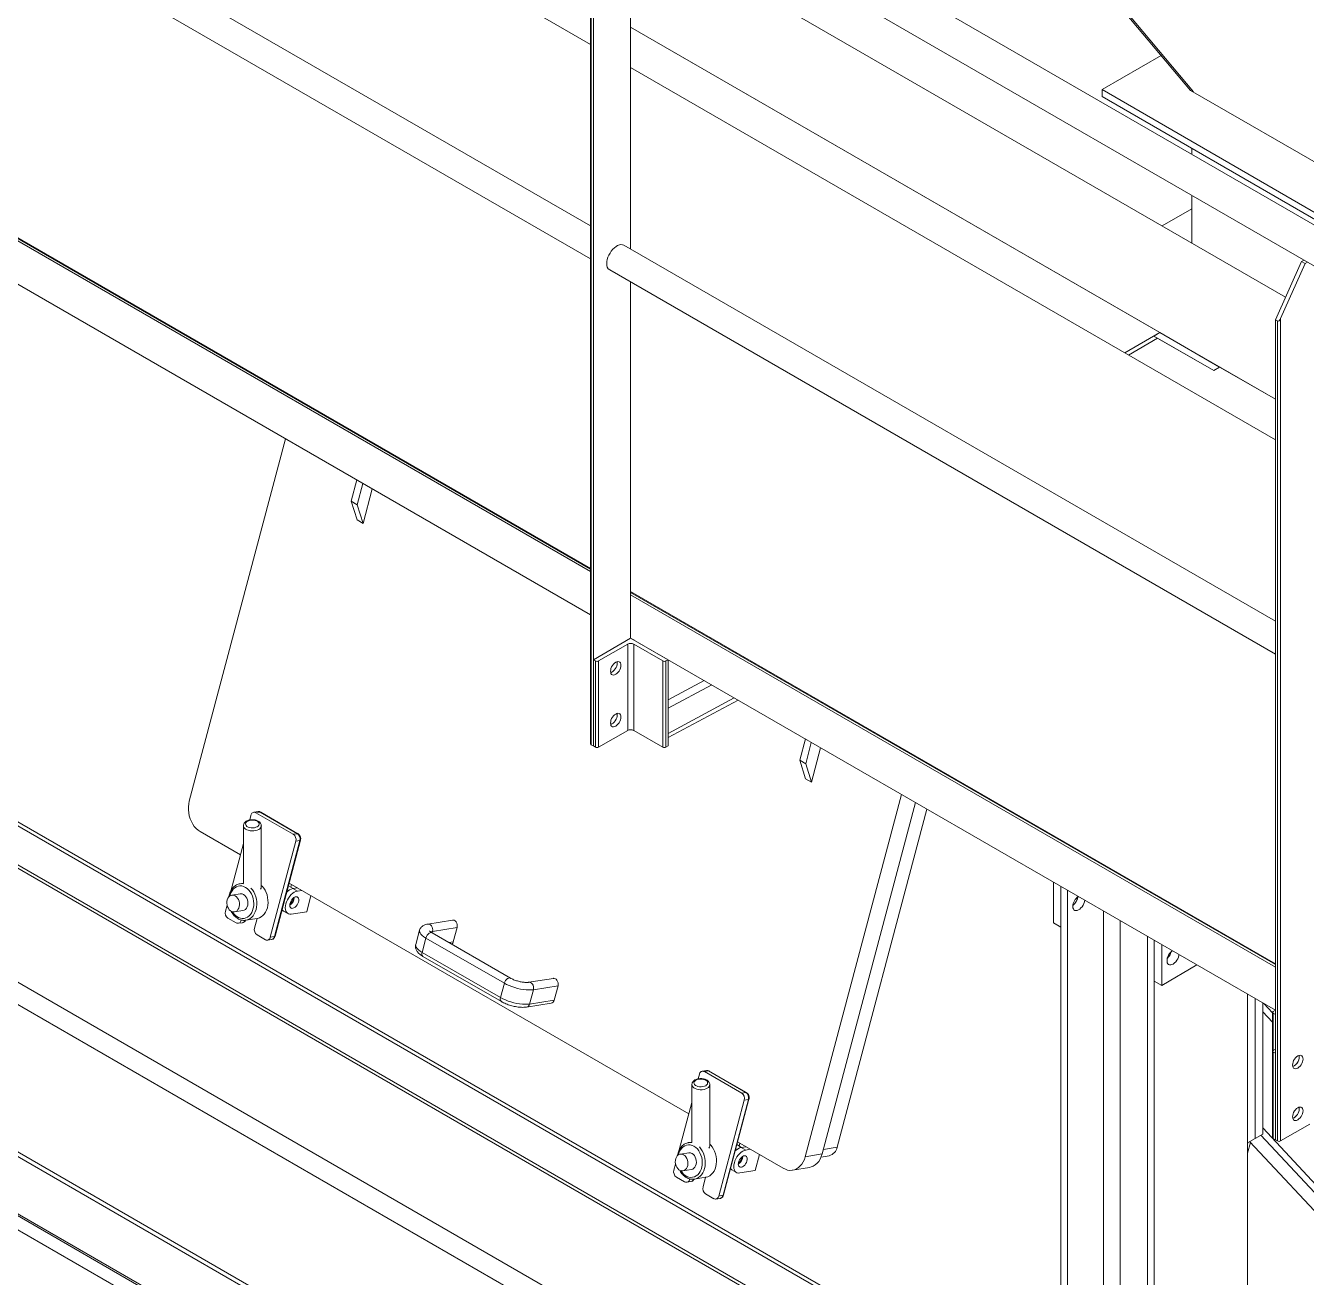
# Model space of a CAD drawing. Header units: millimetres. Extents: x 26816 to 90584, y 11074 to 56542.
# Drawn here: x 46923 to 48135, y 37933 to 39117 of the extents above; entities that cross this region are included whole.
import ezdxf

# ---------------------------------------------------------------- set-up
doc = ezdxf.new("R2010")
doc.units = ezdxf.units.MM
for name, color, linetype in [('MAU_CAM', 30, 'Continuous'), ('MAU_DO', 1, 'Continuous'), ('MAU_XANH', 5, 'Continuous'), ('MAU_XANH_LUC', 102, 'Continuous')]:
    doc.layers.add(name, color=color, linetype=linetype)

msp = doc.modelspace()

# ---------------------------------------------------------------- linework, layer by layer
at = {"layer": 'MAU_CAM', "linetype": 'Continuous', "lineweight": 0}
for p, q in [((47168.8, 38726.2), (47077.8, 38383.4)), ((47230.9, 38667), (47236.3, 38687.2)), ((47236.6, 38663.8), (47241.9, 38683.9)), ((47250.8, 38678.8), (47242.1, 38646.1)), ((47230.9, 38667), (47236.6, 38663.8)), ((47236.5, 38649.4), (47230.9, 38667)), ((47242.1, 38646.1), (47236.6, 38663.8)), ((47236.5, 38649.4), (47242.1, 38646.1)), ((46751.4, 38458.6), (47902.3, 37794.2)), ((46749.4, 38455.8), (47902.3, 37790.3)), ((46723.9, 38433.8), (47902.3, 37753.5)), ((47655.2, 38422.1), (47660.6, 38442.3)), ((47660.9, 38418.8), (47666.2, 38439)), ((47675, 38433.9), (47666.4, 38401.2)), ((46723.9, 38430.5), (47902.3, 37750.2)), ((47660.9, 38418.8), (47655.2, 38422.1)), ((47660.7, 38404.5), (47655.2, 38422.1)), ((47666.4, 38401.2), (47660.9, 38418.8)), ((47666.4, 38401.2), (47660.7, 38404.5)), ((47660.5, 38047), (47751.4, 38389.8)), ((47142.8, 38373.5), (47138.8, 38372.8)), ((47144.8, 38373.1), (47140.8, 38372.4)), ((47176.1, 38352), (47140.8, 38372.4)), ((47180.1, 38352.6), (47144.8, 38373.1)), ((47180.6, 38352.6), (47145.3, 38373)), ((47676.4, 38049.6), (47764.7, 38382.2)), ((47690.7, 38056), (47775.6, 38375.9)), ((46641.8, 38370.1), (47849.6, 37672.9)), ((47129, 38360.1), (47129, 38305.4)), ((47136, 38369.9), (47134.9, 38365.6)), ((47145.9, 38302.1), (47145.9, 38360.1)), ((46632.7, 38354.2), (47840.4, 37657)), ((47088.1, 38354.5), (47126.1, 38332.5)), ((47176.1, 38352), (47180.1, 38352.6)), ((47129, 38343.3), (47117, 38298.3)), ((47154.4, 38254.8), (47178.5, 38345.4)), ((47158.4, 38255.4), (47182.4, 38346.1)), ((47158.9, 38255.7), (47183, 38346.4)), ((47182.4, 38346.1), (47178.5, 38345.4)), ((47125.5, 38305.2), (47125.8, 38305.3)), ((47129, 38305.8), (47125.8, 38305.3)), ((47176, 38300.8), (47171.5, 38303.3)), ((47172.2, 38305.9), (47550.4, 38087.6)), ((47174.5, 38304.6), (47173.8, 38302)), ((47175.8, 38300.7), (47180, 38301.4)), ((47180, 38298.3), (47175.8, 38300.7)), ((47126, 38295.7), (47118, 38294.4)), ((47180, 38298.3), (47184.3, 38298.9)), ((47192.9, 38294), (47188.9, 38278.8)), ((47113.5, 38285), (47112, 38279.3)), ((47120.5, 38278.6), (47128.5, 38279.9)), ((47166.9, 38279.4), (47171.1, 38277)), ((47188.9, 38278.8), (47174.2, 38276.5)), ((47114.3, 38272.7), (47122.1, 38268.2)), ((47124.1, 38267.8), (47128.1, 38268.4)), ((47126.8, 38270.7), (47126.9, 38271)), ((47126.8, 38270.7), (47127.6, 38270.8)), ((47131.3, 38270.7), (47142, 38272.4)), ((47131.5, 38270.7), (47131.3, 38270.7)), ((47142, 38272.4), (47139.6, 38263.3)), ((47326.8, 38270.8), (47303.5, 38267.1)), ((47307.8, 38260.1), (47331.1, 38263.8)), ((47331.1, 38263.8), (47327.5, 38250.2)), ((47141.9, 38256.8), (47149.7, 38252.3)), ((47151.7, 38251.9), (47155.6, 38252.5)), ((47154.4, 38254.8), (47158.4, 38255.4)), ((47295.6, 38261.2), (47292, 38247.6)), ((47298, 38240.3), (47301.6, 38253.9)), ((47375.8, 38211.1), (47301.6, 38253.9)), ((47381.7, 38215.9), (47307.4, 38258.8)), ((47307.8, 38260.1), (47307.5, 38258.8)), ((47372.2, 38197.5), (47298, 38240.3)), ((47323.4, 38249.6), (47327.5, 38250.2)), ((47298.8, 38236.5), (47373.1, 38193.7)), ((46632.7, 38214.7), (47840.4, 37517.5)), ((47422.2, 38215.7), (47399, 38212)), ((46635.3, 38208.8), (47840.4, 37513.1)), ((47372.2, 38197.5), (47375.8, 38211.1)), ((47399.7, 38191.4), (47403.3, 38205)), ((47426.6, 38208.7), (47403.3, 38205)), ((47422.9, 38195.1), (47426.6, 38208.7)), ((47396.9, 38188.5), (47420.2, 38192.2)), ((47422.9, 38195.1), (47399.7, 38191.4)), ((47559.1, 38120.7), (47560.3, 38125)), ((47567, 38128.5), (47563, 38127.9)), ((47565, 38127.5), (47569, 38128.1)), ((47565, 38127.5), (47600.4, 38107.1)), ((47569, 38128.1), (47604.4, 38107.7)), ((47604.9, 38107.6), (47569.5, 38128)), ((47553.2, 38115.2), (47553.2, 38060.5)), ((47570.2, 38057.2), (47570.2, 38115.2)), ((47604.4, 38107.7), (47600.4, 38107.1)), ((47541.3, 38053.4), (47553.2, 38098.4)), ((47602.7, 38100.5), (47578.7, 38009.8)), ((47606.7, 38101.1), (47582.7, 38010.5)), ((47583.2, 38010.8), (47607.2, 38101.4)), ((47602.7, 38100.5), (47606.7, 38101.1)), ((47553.2, 38060.8), (47550.1, 38060.3)), ((47600.2, 38055.8), (47595.8, 38058.4)), ((47596.5, 38061), (47639.6, 38036.1)), ((47598.7, 38059.7), (47598.1, 38057.1)), ((48081.8, 38060.4), (48079, 38050.2)), ((48079.2, 38060.2), (48079, 38059.8)), ((47550.2, 38050.7), (47542.3, 38049.5)), ((47600, 38055.8), (47604.3, 38056.5)), ((47604.3, 38053.3), (47600, 38055.8)), ((47604.3, 38053.3), (47608.5, 38054)), ((47617.1, 38049.1), (47613.1, 38033.9)), ((47676.4, 38049.6), (47660.5, 38047)), ((47675.5, 38046.7), (47683, 38047.9)), ((47677.6, 38053.9), (47690.7, 38056)), ((47536.2, 38034.3), (47537.8, 38040.1)), ((47544.8, 38033.7), (47552.8, 38034.9)), ((47591.1, 38034.5), (47595.4, 38032.1)), ((47613.1, 38033.9), (47598.5, 38031.6)), ((47648.4, 38034.3), (47664.4, 38036.8)), ((47546.3, 38023.3), (47538.6, 38027.8)), ((47548.3, 38022.9), (47552.3, 38023.5)), ((47551.2, 38026), (47551.1, 38025.8)), ((47551.8, 38025.9), (47551.1, 38025.8)), ((47555.6, 38025.8), (47566.2, 38027.5)), ((47563.8, 38018.4), (47566.2, 38027.5)), ((47573.9, 38007.3), (47566.1, 38011.8)), ((47582.7, 38010.5), (47578.7, 38009.8)), ((47575.9, 38006.9), (47579.9, 38007.6))]:
    msp.add_line(p, q, dxfattribs=at)
at = {"layer": 'MAU_CAM', "linetype": 'Continuous', "lineweight": 0, "flags": 128}
for points in [[(47077.8, 38383.4), (47077.3, 38380.7), (47077, 38377.9), (47077, 38375.1), (47077.3, 38372.2), (47077.8, 38369.4), (47078.6, 38366.7), (47079.7, 38364.1), (47081, 38361.6), (47082.5, 38359.4), (47084.2, 38357.5), (47086.1, 38355.8), (47088.1, 38354.5)], [(47143.4, 38356.7), (47142, 38356), (47140.5, 38355.6), (47138.7, 38355.3), (47137, 38355.2), (47135.2, 38355.4), (47133.6, 38355.8), (47132.1, 38356.3), (47130.8, 38357), (47129.9, 38357.9), (47129.2, 38358.8), (47129, 38359.9), (47129, 38360.1)], [(47142, 38359.1), (47143, 38359.8), (47143.6, 38360.6), (47143.9, 38361.5), (47143.8, 38362.4), (47143.3, 38363.3), (47142.5, 38364), (47141.4, 38364.7), (47140.1, 38365.1), (47138.6, 38365.4), (47137, 38365.5), (47135.5, 38365.3), (47134.1, 38364.9), (47132.9, 38364.4), (47131.9, 38363.7), (47131.3, 38362.9), (47131, 38362), (47131.1, 38361.1), (47131.5, 38360.2), (47132.3, 38359.4), (47133.4, 38358.8), (47134.8, 38358.3), (47136.3, 38358.1), (47137.8, 38358), (47139.3, 38358.2), (47140.8, 38358.6), (47142, 38359.1)], [(47182.4, 38346.1), (47182.7, 38346.1), (47182.8, 38346.2), (47182.9, 38346.3), (47183, 38346.4)], [(47131, 38301.8), (47129.2, 38302.6), (47127.5, 38303.1), (47125.7, 38303.2), (47124, 38302.9), (47122.3, 38302.3), (47120.8, 38301.3), (47119.4, 38300), (47118.2, 38298.5), (47117.2, 38296.7), (47116.4, 38294.6), (47116.2, 38293.7)], [(47118.5, 38278.8), (47119.7, 38277.1), (47121.1, 38275.5), (47122.7, 38274.2), (47124.4, 38273.3), (47126.1, 38272.6), (47127.9, 38272.4), (47129.6, 38272.5), (47131.3, 38272.9), (47132.9, 38273.7), (47134.4, 38274.8), (47135.7, 38276.2), (47136.8, 38277.9), (47137.7, 38279.9), (47138.3, 38282), (47138.7, 38284.2), (47138.8, 38286.6), (47138.6, 38288.9), (47138.2, 38291.3), (47137.5, 38293.5), (47136.6, 38295.6), (47135.4, 38297.6), (47134.1, 38299.3), (47132.6, 38300.7), (47131, 38301.8), (47131, 38301.8)], [(47125.8, 38305.3), (47127.2, 38305.4), (47129.1, 38305.2)], [(47136.1, 38301.1), (47137.5, 38299.4), (47138.8, 38297.5), (47139.8, 38295.3), (47140.7, 38293), (47141.2, 38290.5), (47141.6, 38288.1), (47141.6, 38285.6), (47141.4, 38283.2), (47140.9, 38280.8), (47140.2, 38278.6), (47139.2, 38276.7), (47138.1, 38274.9), (47136.7, 38273.4), (47135.2, 38272.2), (47133.5, 38271.3), (47131.7, 38270.8), (47131.5, 38270.7)], [(47142, 38272.4), (47142.3, 38272.5), (47144.1, 38273), (47145.8, 38273.9), (47147.3, 38275.1), (47148.7, 38276.6), (47149.9, 38278.4), (47150.8, 38280.3), (47151.6, 38282.5), (47152, 38284.9), (47152.3, 38287.3), (47152.2, 38289.8), (47151.9, 38292.2), (47151.3, 38294.7), (47150.5, 38297), (47149.4, 38299.2), (47148.2, 38301.1), (47146.7, 38302.9), (47145.9, 38303.7)], [(47121.2, 38293.7), (47119.9, 38294.3), (47118.6, 38294.4), (47117.4, 38294.2), (47116.2, 38293.7), (47115.2, 38292.8), (47114.3, 38291.6), (47113.7, 38290.1), (47113.4, 38288.5), (47113.3, 38286.8), (47113.5, 38285.1), (47114, 38283.5), (47114.7, 38282), (47115.6, 38280.7), (47116.7, 38279.6), (47118, 38278.9), (47119.2, 38278.6), (47120.5, 38278.6), (47121.7, 38279), (47122.9, 38279.7), (47123.8, 38280.8), (47124.5, 38282.1), (47125, 38283.6), (47125.2, 38285.3), (47125.2, 38287), (47124.8, 38288.7), (47124.2, 38290.3), (47123.4, 38291.7), (47122.3, 38292.9), (47121.2, 38293.7)], [(47128.5, 38279.9), (47128.5, 38279.9), (47129.7, 38280.3), (47130.8, 38281), (47131.8, 38282), (47132.5, 38283.4), (47133, 38284.9), (47133.2, 38286.6), (47133.1, 38288.3), (47132.8, 38290), (47132.2, 38291.6), (47131.4, 38293), (47130.3, 38294.1), (47129.2, 38295)], [(47174.2, 38276.5), (47172.9, 38276.5), (47171.7, 38276.7), (47170.6, 38277.3), (47169.8, 38278.2), (47169.1, 38279.4), (47168.8, 38280.8), (47168.6, 38282.5), (47168.8, 38284.2), (47169.1, 38286.1), (47169.8, 38288), (47170.6, 38289.9), (47171.6, 38291.7), (47172.9, 38293.4), (47174.2, 38294.9), (47175.6, 38296.2), (47177.1, 38297.2), (47178.6, 38297.9), (47180, 38298.3)], [(47170, 38297.7), (47171.1, 38298.5), (47172, 38299.1)], [(47172.9, 38284.9), (47173, 38286.2), (47173.4, 38287.6), (47174, 38289), (47174.8, 38290.2), (47175.8, 38291.3), (47176.8, 38292.1), (47177.9, 38292.7), (47178.9, 38292.9), (47179.8, 38292.7), (47180.5, 38292.2), (47181.1, 38291.5), (47181.3, 38290.4), (47181.3, 38289.2), (47181.1, 38287.9), (47180.5, 38286.5), (47179.8, 38285.2), (47178.9, 38284), (47177.9, 38283), (47176.8, 38282.3), (47175.8, 38282), (47174.8, 38281.9), (47174, 38282.2), (47173.4, 38282.9), (47173, 38283.8), (47172.9, 38284.9)], [(47166.9, 38279.4), (47166.4, 38279.8), (47165.5, 38280.7)], [(47303.5, 38267.1), (47303.9, 38267.1), (47305, 38266.9), (47306, 38266.4), (47306.9, 38265.4), (47307.5, 38264.3), (47307.9, 38262.9), (47308, 38261.5), (47307.8, 38260.1)], [(47326.8, 38270.8), (47327.2, 38270.9), (47328.2, 38270.7), (47329.3, 38270.1), (47330.1, 38269.2), (47330.8, 38268), (47331.2, 38266.6), (47331.3, 38265.2), (47331.1, 38263.8)], [(47158.4, 38255.4), (47158.6, 38255.5), (47158.8, 38255.5), (47158.9, 38255.7), (47158.9, 38255.7)], [(47301.6, 38253.9), (47299.7, 38255.1), (47298.2, 38256.3), (47296.9, 38257.5), (47296.1, 38258.7), (47295.6, 38259.8), (47295.5, 38260.8), (47295.6, 38261.2)], [(47301.6, 38253.9), (47302.1, 38255.2), (47302.8, 38256.5), (47303.7, 38257.5), (47304.6, 38258.4), (47305.6, 38258.9), (47306.6, 38259), (47307.4, 38258.8), (47307.4, 38258.8)], [(47306.1, 38259.6), (47306.7, 38259.8), (47307.8, 38260.1)], [(47298, 38240.3), (47296.1, 38241.5), (47294.5, 38242.7), (47293.3, 38243.9), (47292.5, 38245.1), (47292, 38246.2), (47291.9, 38247.2), (47292, 38247.6)], [(47375.8, 38211.1), (47376.3, 38212.4), (47377, 38213.6), (47377.9, 38214.7), (47378.9, 38215.5), (47379.9, 38216), (47380.8, 38216.2), (47381.6, 38215.9), (47381.7, 38215.9)], [(47426.6, 38208.7), (47426.8, 38210.1), (47426.6, 38211.5), (47426.2, 38212.9), (47425.6, 38214.1), (47424.7, 38215), (47423.7, 38215.6), (47422.6, 38215.8), (47422.2, 38215.7)], [(47403.3, 38205), (47401.2, 38204.8), (47399, 38204.8), (47396.5, 38204.9), (47393.8, 38205.2), (47391.1, 38205.6), (47388.4, 38206.2), (47385.6, 38207), (47382.9, 38207.9), (47380.4, 38208.9), (47378, 38209.9), (47375.8, 38211.1)], [(47403.3, 38205), (47403.5, 38206.4), (47403.4, 38207.8), (47403, 38209.2), (47402.3, 38210.3), (47401.4, 38211.3), (47400.4, 38211.8), (47399.4, 38212), (47399, 38212)], [(47399.7, 38191.4), (47397.6, 38191.2), (47395.4, 38191.2), (47392.9, 38191.3), (47390.2, 38191.6), (47387.5, 38192), (47384.7, 38192.6), (47382, 38193.4), (47379.3, 38194.3), (47376.8, 38195.3), (47374.4, 38196.3), (47372.2, 38197.5)], [(47557.1, 38119.5), (47558.3, 38120), (47559.8, 38120.4), (47561.3, 38120.5), (47562.9, 38120.5), (47564.3, 38120.2), (47565.7, 38119.8), (47566.8, 38119.1), (47567.6, 38118.4), (47568, 38117.5), (47568.1, 38116.6), (47567.9, 38115.7), (47567.2, 38114.9), (47566.3, 38114.2), (47565, 38113.6), (47563.6, 38113.3), (47562.1, 38113.1), (47560.5, 38113.2), (47559, 38113.4), (47557.7, 38113.9), (47556.6, 38114.5), (47555.8, 38115.3), (47555.3, 38116.2), (47555.2, 38117), (47555.5, 38117.9), (47556.2, 38118.8), (47557.1, 38119.5)], [(47553.2, 38115.2), (47553.2, 38114.9), (47553.5, 38113.9), (47554.1, 38113), (47555.1, 38112.1), (47556.4, 38111.4), (47557.8, 38110.8), (47559.5, 38110.5), (47561.2, 38110.3), (47563, 38110.4), (47564.7, 38110.6), (47566.3, 38111.1), (47567.7, 38111.7), (47568.8, 38112.5), (47569.6, 38113.4), (47570, 38114.4), (47570.2, 38115.2)], [(47607.2, 38101.4), (47607.2, 38101.4), (47607.1, 38101.3), (47606.9, 38101.2), (47606.7, 38101.1)], [(47540.4, 38048.7), (47540.7, 38049.7), (47541.4, 38051.7), (47542.4, 38053.5), (47543.6, 38055.1), (47545, 38056.4), (47546.6, 38057.4), (47548.2, 38058), (47550, 38058.2), (47551.7, 38058.2), (47553.5, 38057.7), (47555.2, 38056.9)], [(47553.3, 38060.3), (47551.5, 38060.5), (47550, 38060.3)], [(47570.2, 38058.8), (47571, 38058), (47572.4, 38056.2), (47573.7, 38054.2), (47574.7, 38052.1), (47575.6, 38049.7), (47576.1, 38047.3), (47576.5, 38044.8), (47576.5, 38042.4), (47576.3, 38039.9), (47575.8, 38037.6), (47575.1, 38035.4), (47574.2, 38033.4), (47573, 38031.7), (47571.6, 38030.2), (47570.1, 38029), (47568.4, 38028.1), (47566.6, 38027.5), (47566.2, 38027.5)], [(47545.4, 38048.8), (47546.6, 38048), (47547.6, 38046.8), (47548.5, 38045.4), (47549.1, 38043.8), (47549.4, 38042.1), (47549.5, 38040.4), (47549.3, 38038.7), (47548.8, 38037.2), (47548.1, 38035.9), (47547.1, 38034.8), (47546, 38034.1), (47544.8, 38033.7), (47543.5, 38033.7), (47542.2, 38034), (47541, 38034.7), (47539.9, 38035.7), (47539, 38037), (47538.2, 38038.5), (47537.8, 38040.2), (47537.5, 38041.9), (47537.6, 38043.6), (47538, 38045.2), (47538.6, 38046.7), (47539.4, 38047.9), (47540.4, 38048.8), (47541.6, 38049.3), (47542.9, 38049.5), (47544.2, 38049.4), (47545.4, 38048.8)], [(47555.2, 38056.9), (47556.9, 38055.8), (47558.4, 38054.3), (47559.7, 38052.6), (47560.8, 38050.7), (47561.8, 38048.6), (47562.5, 38046.3), (47562.9, 38044), (47563.1, 38041.6), (47563, 38039.3), (47562.6, 38037.1), (47562, 38034.9), (47561.1, 38033), (47560, 38031.3), (47558.7, 38029.9), (47557.2, 38028.8), (47555.6, 38028), (47553.9, 38027.5), (47552.1, 38027.4), (47550.4, 38027.7), (47548.6, 38028.3), (47546.9, 38029.3), (47545.4, 38030.6), (47543.9, 38032.2), (47542.8, 38033.9)], [(47553.4, 38050.1), (47554.6, 38049.2), (47555.6, 38048.1), (47556.4, 38046.6), (47557.1, 38045), (47557.4, 38043.4), (47557.5, 38041.6), (47557.2, 38040), (47556.8, 38038.4), (47556, 38037.1), (47555.1, 38036.1), (47554, 38035.3), (47552.8, 38034.9), (47552.8, 38034.9)], [(47555.7, 38025.8), (47556, 38025.8), (47557.7, 38026.4), (47559.4, 38027.3), (47561, 38028.5), (47562.3, 38030), (47563.5, 38031.7), (47564.5, 38033.7), (47565.2, 38035.9), (47565.7, 38038.2), (47565.9, 38040.7), (47565.8, 38043.1), (47565.5, 38045.6), (47564.9, 38048), (47564.1, 38050.4), (47563.1, 38052.5), (47561.8, 38054.5), (47560.4, 38056.2)], [(47598.5, 38031.6), (47597.1, 38031.5), (47595.9, 38031.8), (47594.9, 38032.4), (47594, 38033.3), (47593.4, 38034.5), (47593, 38035.9), (47592.9, 38037.5), (47593, 38039.3), (47593.4, 38041.2), (47594, 38043.1), (47594.9, 38045), (47595.9, 38046.8), (47597.1, 38048.5), (47598.5, 38050), (47599.9, 38051.3), (47601.4, 38052.3), (47602.8, 38053), (47604.3, 38053.3)], [(47594.3, 38052.7), (47595.4, 38053.6), (47596.2, 38054.2)], [(47597.1, 38040), (47597.3, 38041.3), (47597.7, 38042.7), (47598.3, 38044), (47599.1, 38045.3), (47600.1, 38046.4), (47601.1, 38047.2), (47602.2, 38047.7), (47603.2, 38047.9), (47604.1, 38047.8), (47604.8, 38047.3), (47605.3, 38046.5), (47605.6, 38045.5), (47605.6, 38044.3), (47605.3, 38042.9), (47604.8, 38041.6), (47604.1, 38040.3), (47603.2, 38039.1), (47602.2, 38038.1), (47601.1, 38037.4), (47600.1, 38037), (47599.1, 38037), (47598.3, 38037.3), (47597.7, 38038), (47597.3, 38038.9), (47597.1, 38040)], [(47639.6, 38036.1), (47641.7, 38035.1), (47643.8, 38034.4), (47646, 38034.1), (47648.1, 38034.2), (47650.2, 38034.7), (47652.2, 38035.6), (47654.1, 38036.7), (47655.8, 38038.3), (47657.3, 38040.1), (47658.6, 38042.2), (47659.7, 38044.5), (47660.5, 38047)], [(47664.4, 38036.8), (47666.2, 38037.3), (47668.1, 38038.1), (47670, 38039.3), (47671.7, 38040.8), (47673.2, 38042.6), (47674.5, 38044.7), (47675.6, 38047.1), (47676.4, 38049.6)], [(47591.1, 38034.5), (47590.6, 38034.9), (47589.8, 38035.8)], [(47583.2, 38010.8), (47583.2, 38010.7), (47583.1, 38010.6), (47582.9, 38010.5), (47582.7, 38010.5)]]:
    msp.add_lwpolyline(points, dxfattribs=at)
at = {"layer": 'MAU_CAM', "linetype": 'Continuous', "lineweight": 0}
for centre, radius, start, end in [((47139.2, 38369.6), 3.24, 62.0687, 173.4243), ((47143.2, 38370.5), 3, 58.7539, 98.3001), ((47144.9, 38372.3), 0.76, 60.8678, 101.3206), ((47141.7, 38360.5), 4.25, 294.1576, 353.0572), ((47172.7, 38347.1), 6.03, 344.1763, 54.8972), ((47180.3, 38351.9), 0.76, 61.2033, 101.3078), ((47176.6, 38347.7), 6.03, 344.1763, 54.8972), ((47142.5, 38302.2), 3.37, 318.5177, 358.2214), ((47178.2, 38289.8), 11.2, 102.6287, 137.5024), ((47126.7, 38290.9), 4.78, 58.6507, 98.4033), ((47168, 38292.6), 9.11, 302.2463, 357.759), ((47166.9, 38293.3), 9.5, 309.0956, 350.9098), ((47117.8, 38277.6), 6.03, 164.1763, 234.8972), ((47123.6, 38271.1), 3.24, 242.0687, 353.4243), ((47127.3, 38271.8), 3.44, 282.2458, 339.6112), ((47145.3, 38261.7), 6.03, 164.1763, 234.8972), ((47151.2, 38255.1), 3.24, 242.0687, 353.4243), ((47154.8, 38256), 3.61, 282.9427, 350.0802), ((47301, 38239), 3.29, 156.0693, 228.4285), ((47323.4, 38251.2), 4.18, 310.5713, 347.2792), ((47375.2, 38196.1), 3.29, 156.0685, 228.4343), ((47396.1, 38192), 3.61, 282.9102, 350.0763), ((47419.4, 38195.8), 3.61, 282.9492, 350.0737), ((47563.5, 38124.6), 3.24, 62.0687, 173.4243), ((47567.5, 38125.6), 3, 58.7539, 98.3001), ((47569.2, 38127.4), 0.76, 60.8678, 101.3206), ((47596.9, 38102.2), 6.03, 344.1763, 54.8972), ((47600.9, 38102.8), 6.03, 344.1763, 54.8972), ((47604.5, 38107), 0.76, 61.2033, 101.3078), ((47550.9, 38046), 4.78, 58.6507, 98.4033), ((47566.8, 38057.3), 3.37, 318.5177, 358.2214), ((47602.5, 38044.9), 11.2, 102.6287, 137.5024), ((47592.3, 38047.7), 9.11, 302.2463, 357.759), ((47591.2, 38048.3), 9.5, 309.0956, 350.9098), ((47680.7, 38057.9), 10.2, 283.442, 349.5809), ((47542, 38032.7), 6.03, 164.1763, 234.8972), ((47547.9, 38026.1), 3.24, 242.0687, 353.4243), ((47551.6, 38026.9), 3.44, 282.2354, 339.455), ((47569.6, 38016.8), 6.03, 164.1763, 234.8972), ((47575.4, 38010.2), 3.24, 242.0687, 353.4243), ((47579.1, 38011.1), 3.61, 282.9427, 350.0802)]:
    msp.add_arc(centre, radius, start, end, dxfattribs=at)
for points, knots in [([(47145.3, 38373), (47145, 38373.1), (47144.5, 38373.4), (47143.6, 38373.5), (47143.1, 38373.5), (47142.8, 38373.4)], [0, 0, 0, 0, 0.309179, 0.712931, 1, 1, 1, 1]), ([(47145.9, 38360), (47145.9, 38360.1), (47145.9, 38360.5), (47145.7, 38361.4), (47145.3, 38362.4), (47144.5, 38363.4), (47143.6, 38364.2), (47142.3, 38364.9), (47140.9, 38365.4), (47139.4, 38365.7), (47137.7, 38365.9), (47136.1, 38365.8), (47134.5, 38365.5), (47133, 38365.1), (47131.6, 38364.4), (47130.5, 38363.5), (47129.7, 38362.6), (47129.2, 38361.5), (47128.9, 38360.7), (47129, 38360.2), (47129, 38360.1)], [0, 0, 0, 0, 0.012079, 0.067804, 0.122554, 0.178558, 0.23757, 0.299827, 0.36397, 0.428262, 0.49231, 0.556319, 0.620633, 0.685606, 0.751677, 0.818972, 0.876733, 0.93151, 0.984598, 1, 1, 1, 1]), ([(47183, 38346.4), (47183, 38346.6), (47183.2, 38347.3), (47183.2, 38348.4), (47182.9, 38349.6), (47182.4, 38350.8), (47181.7, 38351.8), (47181, 38352.3), (47180.7, 38352.5), (47180.6, 38352.6)], [0, 0, 0, 0, 0.106633, 0.280865, 0.457224, 0.636388, 0.818674, 0.980921, 1, 1, 1, 1]), ([(47125.5, 38305.2), (47125.3, 38305.1), (47124.5, 38305), (47123.2, 38304.5), (47121.6, 38303.7), (47120.1, 38302.5), (47118.7, 38301.1), (47117.6, 38299.4), (47116.6, 38297.6), (47115.8, 38295.5), (47115.4, 38293.9), (47115.3, 38292.9), (47115.3, 38292.7)], [0, 0, 0, 0, 0.032075, 0.146605, 0.26113, 0.37627, 0.492431, 0.609721, 0.727995, 0.846976, 0.966383, 1, 1, 1, 1]), ([(47117.4, 38279.3), (47117.7, 38278.7), (47118.3, 38277.5), (47119.6, 38275.8), (47121, 38274.2), (47122.7, 38272.9), (47124.4, 38271.8), (47126.2, 38271.1), (47128.1, 38270.6), (47129.9, 38270.5), (47131, 38270.7), (47131.6, 38270.8)], [0, 0, 0, 0, 0.092591, 0.209331, 0.326117, 0.442747, 0.558913, 0.674232, 0.788372, 0.901216, 1, 1, 1, 1]), ([(47128, 38268.5), (47128.1, 38268.5), (47128.6, 38268.5), (47129.4, 38268.9), (47130.2, 38269.5), (47130.7, 38270.2), (47130.9, 38270.6), (47131, 38270.7)], [0, 0, 0, 0, 0.098236, 0.376587, 0.649948, 0.926734, 1, 1, 1, 1]), ([(47303.5, 38267.1), (47303.2, 38267), (47302.2, 38266.9), (47300.7, 38266.4), (47299.2, 38265.8), (47298, 38264.9), (47297, 38263.9), (47296.2, 38262.8), (47295.7, 38261.8), (47295.6, 38261.2), (47295.6, 38261.1)], [0, 0, 0, 0, 0.10008, 0.282527, 0.442545, 0.585503, 0.718573, 0.846331, 0.971867, 1, 1, 1, 1]), ([(47155.6, 38252.5), (47155.7, 38252.5), (47156.2, 38252.6), (47157, 38252.9), (47157.8, 38253.6), (47158.5, 38254.5), (47158.8, 38255.2), (47158.9, 38255.7), (47158.9, 38255.7)], [0, 0, 0, 0, 0.078327, 0.300265, 0.518225, 0.738916, 0.970513, 1, 1, 1, 1]), ([(47307.4, 38258.8), (47307.2, 38258.9), (47306.6, 38259.2), (47305.9, 38259.7), (47305.4, 38260.2), (47305.1, 38260.5), (47305.1, 38260.5), (47305.1, 38260.6)], [0, 0, 0, 0, 0.143876, 0.39971, 0.618219, 0.822892, 1, 1, 1, 1]), ([(47292, 38247.5), (47291.9, 38247.2), (47291.7, 38246.3), (47291.7, 38245), (47292, 38243.6), (47292.6, 38242.3), (47293.3, 38241.1), (47294.4, 38239.8), (47295.7, 38238.6), (47297.2, 38237.5), (47298.3, 38236.8), (47298.8, 38236.5)], [0, 0, 0, 0, 0.0805081, 0.1791253, 0.2770582, 0.3780635, 0.4864247, 0.6070624, 0.7434977, 0.8915743, 1, 1, 1, 1]), ([(47399, 38212), (47398.8, 38212), (47398.3, 38211.9), (47397.4, 38211.9), (47396, 38211.9), (47394.5, 38212), (47392.8, 38212.2), (47390.9, 38212.5), (47389.1, 38213), (47387.2, 38213.5), (47385.4, 38214.1), (47383.8, 38214.8), (47382.6, 38215.4), (47381.9, 38215.8), (47381.7, 38215.9)], [0, 0, 0, 0, 0.047235, 0.12777, 0.212, 0.299978, 0.390661, 0.483158, 0.576728, 0.670748, 0.764559, 0.857498, 0.948909, 1, 1, 1, 1]), ([(47373.1, 38193.7), (47373.4, 38193.5), (47374.4, 38192.9), (47376.1, 38192.1), (47378.3, 38191.2), (47380.6, 38190.4), (47382.9, 38189.7), (47385.2, 38189.2), (47387.6, 38188.7), (47389.9, 38188.4), (47392.2, 38188.3), (47394.3, 38188.3), (47395.9, 38188.4), (47396.7, 38188.5), (47396.9, 38188.5)], [0, 0, 0, 0, 0.048975, 0.143549, 0.236242, 0.327655, 0.418402, 0.508968, 0.599724, 0.69106, 0.78353, 0.877896, 0.971865, 1, 1, 1, 1]), ([(47556.1, 38119.6), (47555.9, 38119.4), (47555.3, 38119), (47554.5, 38118.3), (47553.8, 38117.3), (47553.3, 38116.3), (47553.3, 38115.6), (47553.2, 38115.2)], [0, 0, 0, 0, 0.139076, 0.369454, 0.587434, 0.795183, 1, 1, 1, 1]), ([(47570.1, 38115.3), (47570.1, 38115.5), (47570.1, 38116.1), (47569.7, 38117.1), (47569.1, 38118.1), (47568.2, 38118.9), (47567.1, 38119.7), (47565.8, 38120.3), (47564.2, 38120.7), (47562.6, 38120.9), (47561, 38120.9), (47559.4, 38120.7), (47557.8, 38120.4), (47556.8, 38119.9), (47556.2, 38119.6), (47556.1, 38119.6)], [0, 0, 0, 0, 0.04926, 0.124431, 0.200053, 0.27906, 0.362682, 0.449767, 0.537839, 0.625617, 0.713189, 0.801017, 0.889519, 0.974065, 1, 1, 1, 1]), ([(47569.5, 38128), (47569.3, 38128.2), (47568.8, 38128.4), (47567.9, 38128.6), (47567.3, 38128.5), (47567.1, 38128.5)], [0, 0, 0, 0, 0.308475, 0.711306, 1, 1, 1, 1]), ([(47607.2, 38101.4), (47607.3, 38101.7), (47607.4, 38102.3), (47607.4, 38103.4), (47607.2, 38104.7), (47606.7, 38105.9), (47605.9, 38106.9), (47605.3, 38107.4), (47604.9, 38107.6), (47604.9, 38107.6)], [0, 0, 0, 0, 0.106633, 0.280865, 0.457224, 0.636388, 0.818674, 0.980921, 1, 1, 1, 1]), ([(47550, 38060.3), (47549.7, 38060.3), (47548.9, 38060.1), (47547.5, 38059.6), (47545.9, 38058.8), (47544.4, 38057.6), (47543, 38056.2), (47541.8, 38054.5), (47540.9, 38052.7), (47540.1, 38050.6), (47539.7, 38049), (47539.6, 38048.1), (47539.5, 38048)], [0, 0, 0, 0, 0.048217, 0.161923, 0.275625, 0.389937, 0.505262, 0.621708, 0.739131, 0.857257, 0.975804, 1, 1, 1, 1]), ([(47541.7, 38034.4), (47542, 38033.8), (47542.6, 38032.6), (47543.8, 38030.9), (47545.3, 38029.3), (47546.9, 38028), (47548.7, 38026.9), (47550.5, 38026.1), (47552.3, 38025.7), (47554.1, 38025.6), (47555.2, 38025.7), (47555.7, 38025.8)], [0, 0, 0, 0, 0.095671, 0.213271, 0.330918, 0.448408, 0.56543, 0.681599, 0.796581, 0.910256, 1, 1, 1, 1]), ([(47552.3, 38023.5), (47552.4, 38023.5), (47552.9, 38023.6), (47553.7, 38023.9), (47554.5, 38024.6), (47555, 38025.2), (47555.2, 38025.7), (47555.2, 38025.8)], [0, 0, 0, 0, 0.096865, 0.375639, 0.649415, 0.926623, 1, 1, 1, 1]), ([(47579.9, 38007.6), (47580, 38007.6), (47580.5, 38007.6), (47581.2, 38008), (47582.1, 38008.7), (47582.7, 38009.6), (47583, 38010.3), (47583.2, 38010.7), (47583.2, 38010.8)], [0, 0, 0, 0, 0.07721, 0.299417, 0.517641, 0.738599, 0.970478, 1, 1, 1, 1])]:
    msp.add_open_spline(points, degree=3, knots=knots, dxfattribs=at)
at = {"layer": 'MAU_DO', "linetype": 'Continuous', "lineweight": 0}
for p, q in [((44563, 39349.1), (48567.3, 37037.4)), ((48569.1, 37038.4), (44566, 39349.4)), ((48408.6, 37115.9), (44721, 39244.7))]:
    msp.add_line(p, q, dxfattribs=at)
at = {"layer": 'MAU_XANH', "linetype": 'Continuous', "lineweight": 0}
for p, q in [((48180.8, 38906), (44459.7, 41054.1)), ((44442.8, 41024.9), (48164, 38876.8)), ((47457.3, 39099.3), (46752.9, 39505.9)), ((47457.3, 38927.6), (46746.5, 39337.8)), ((46733, 39314.5), (47457.3, 38896.4)), ((47495.3, 39262.8), (47495.3, 38905.6)), ((47457.3, 39214), (47457.3, 38437.6)), ((47457.8, 39212.5), (47457.8, 38436.8)), ((47460, 39211.3), (47460, 38435.6)), ((47495.3, 39217.7), (48114.8, 38860.1)), ((47495.3, 39115.7), (48105.2, 38763.6)), ((47996, 38826.7), (47495.3, 39115.7)), ((48105.2, 38725.2), (47495.3, 39077.3)), ((47457.3, 38603.6), (46752.9, 39010.2)), ((46752.9, 39009.5), (47457.3, 38602.9)), ((46752.9, 39007.1), (47457.3, 38600.5)), ((46752.9, 38966.3), (47457.3, 38559.6)), ((48105.2, 38553.5), (47489, 38909.2)), ((48105.2, 38838.8), (48130, 38893.9)), ((48130, 38893.9), (48132.1, 38895.2)), ((48130, 38893.9), (48133.5, 38891.9)), ((47475.5, 38885.9), (48105.2, 38522.3)), ((48133.5, 38891.9), (48110.2, 38839.9)), ((48135.6, 38893.1), (48133.5, 38891.9)), ((47495.3, 38874.4), (47495.3, 38537.7)), ((48105.2, 38838.8), (48107.3, 38837.6)), ((48105.2, 38838.8), (48105.2, 38063.1)), ((48107.3, 38837.6), (48107.3, 38061.9)), ((48110.2, 38839.9), (48110.2, 38061.9)), ((47962.7, 38807.5), (47996, 38826.7)), ((47990.3, 38823.4), (47962.7, 38807.5)), ((47993.8, 38821.4), (47966.3, 38805.4)), ((47990.3, 38823.4), (47996, 38826.7)), ((47993.8, 38821.4), (47990.3, 38823.4)), ((47990.3, 38823.4), (48046.9, 38790.7)), ((48046.9, 38790.7), (47993.8, 38821.4)), ((47996, 38826.7), (48052.5, 38794)), ((48046.9, 38790.7), (48052.5, 38794)), ((48105.2, 38763.6), (48052.5, 38794)), ((48105.2, 38229.5), (47495.3, 38581.6)), ((47495.3, 38580.9), (48105.2, 38228.9)), ((47495.3, 38578.5), (48105.2, 38226.4)), ((47495.3, 38537.7), (47460, 38517.2)), ((47464.9, 38516), (47492.5, 38531.9)), ((47492.5, 38450.3), (47492.5, 38531.9)), ((47498.9, 38535.6), (47495.3, 38537.7)), ((47530.7, 38517.2), (47495.3, 38537.7)), ((47495.3, 38537.7), (48105.2, 38185.6)), ((47498.2, 38531.9), (47525.7, 38516)), ((47498.2, 38450.3), (47498.2, 38531.9)), ((47460, 38517.2), (47462.1, 38516)), ((47460, 38435.6), (47460, 38517.2)), ((47462.1, 38434.4), (47462.1, 38516)), ((47464.9, 38434.4), (47464.9, 38516)), ((47525.7, 38434.4), (47525.7, 38516)), ((47528.6, 38516), (47530.7, 38517.2)), ((47528.6, 38434.4), (47528.6, 38516)), ((47530.7, 38435.6), (47530.7, 38517.2)), ((47530.7, 38479.2), (47564.9, 38497.5)), ((47572.1, 38493.3), (47530.7, 38471.2)), ((47593.3, 38481.1), (47530.7, 38447.5)), ((47596.9, 38479), (47530.7, 38443.5)), ((47464.9, 38434.4), (47492.5, 38450.3)), ((47498.2, 38450.3), (47525.7, 38434.4)), ((47457.8, 38436.8), (47460, 38435.6)), ((47460, 38435.6), (47462.1, 38434.4)), ((47528.6, 38434.4), (47530.7, 38435.6)), ((47895.2, 38306.8), (47895.2, 38268.3)), ((47902.3, 37749.8), (47902.3, 38302.7)), ((47902.3, 38302.7), (47902.3, 38264.3)), ((47908.6, 37746.2), (47908.6, 38299.1)), ((47942.7, 37765.9), (47942.7, 38279.4)), ((47895.2, 38268.3), (47902.3, 38264.3)), ((47958.3, 37765.9), (47958.3, 38270.4)), ((47984.3, 37702.5), (47984.3, 38255.4)), ((47990.7, 37698.8), (47990.7, 38251.7)), ((47990.7, 38251.7), (47990.7, 38213.2)), ((47997.7, 38247.6), (47997.7, 38209.1)), ((47997.7, 38209.1), (48031, 38228.4)), ((47997.7, 38209.1), (47990.7, 38213.2)), ((48079, 37749.8), (48079, 38200.7)), ((48079, 38200.7), (48079, 38060.1)), ((48086.1, 38196.6), (48086.1, 38064.2)), ((48093.2, 38192.5), (48093.2, 38068.3)), ((48102.5, 38183.1), (48094.4, 38191.8)), ((48102.5, 38174.2), (48093.2, 38184.2)), ((48102.5, 38183.5), (48102.5, 38146.8)), ((48103.1, 38184.3), (48105.2, 38185.6)), ((48105.2, 38181.5), (48103.1, 38182.7)), ((48103.1, 38147.6), (48103.1, 38182.7)), ((48102.5, 38146.8), (48102.5, 38065.1)), ((48103.1, 38147.6), (48105.2, 38148.8)), ((48105.2, 38144.8), (48103.1, 38146)), ((48103.1, 38064.3), (48103.1, 38146)), ((48105.2, 38063.1), (48105.2, 38144.8)), ((48310.9, 37840.8), (48093.2, 38074.2)), ((48137.7, 38077.8), (48110.2, 38061.9)), ((48086.1, 38064.2), (48079, 38060.1)), ((48270.4, 37858.2), (48081, 38061.2)), ((48086.1, 38064.2), (48093.2, 38068.3)), ((48305.7, 37837.8), (48091.6, 38067.4)), ((48105.2, 38063.1), (48103.1, 38064.3)), ((48107.3, 38061.9), (48105.2, 38063.1))]:
    msp.add_line(p, q, dxfattribs=at)
at = {"layer": 'MAU_XANH', "linetype": 'Continuous', "lineweight": 0, "flags": 128}
for points in [[(47489, 38909.2), (47488.7, 38909.4), (47487.5, 38909.8), (47486.1, 38909.9), (47484.6, 38909.6), (47483, 38909), (47481.5, 38908.1), (47479.9, 38906.9), (47478.4, 38905.4), (47477, 38903.8), (47475.8, 38901.9), (47474.7, 38900), (47473.8, 38897.9), (47473.2, 38895.9), (47472.8, 38893.9), (47472.7, 38892)], [(47486.1, 38511.9), (47486, 38513.1), (47485.6, 38514.1), (47485.1, 38514.9), (47484.3, 38515.3), (47483.3, 38515.5), (47482.3, 38515.3), (47481.2, 38514.8), (47480.1, 38514), (47479, 38513), (47478.1, 38511.8), (47477.3, 38510.4), (47476.7, 38509), (47476.4, 38507.6), (47476.2, 38506.2), (47476.4, 38505), (47476.7, 38504), (47477.3, 38503.3), (47478.1, 38502.8), (47479, 38502.7), (47480.1, 38502.9), (47481.2, 38503.4), (47482.3, 38504.1), (47483.3, 38505.2), (47484.3, 38506.4), (47485.1, 38507.7), (47485.6, 38509.2), (47486, 38510.6), (47486.1, 38511.9)], [(47482.4, 38515.3), (47482.5, 38515.2), (47482.6, 38514), (47482.5, 38512.6), (47482.1, 38511.2), (47481.5, 38509.8), (47480.7, 38508.4), (47479.8, 38507.2), (47478.7, 38506.2), (47477.6, 38505.4), (47476.5, 38504.9), (47476.5, 38504.9)], [(47476.5, 38504.9), (47476.5, 38504.9), (47477.6, 38505.4), (47478.7, 38506.2), (47479.8, 38507.2), (47480.7, 38508.4), (47481.5, 38509.8), (47482.1, 38511.2), (47482.5, 38512.6), (47482.6, 38514), (47482.5, 38515.2), (47482.4, 38515.3)], [(47486.1, 38462.9), (47486, 38464.1), (47485.6, 38465.1), (47485.1, 38465.9), (47484.3, 38466.3), (47483.3, 38466.5), (47482.3, 38466.3), (47481.2, 38465.8), (47480.1, 38465), (47479, 38464), (47478.1, 38462.8), (47477.3, 38461.4), (47476.7, 38460), (47476.4, 38458.6), (47476.2, 38457.2), (47476.4, 38456), (47476.7, 38455), (47477.3, 38454.3), (47478.1, 38453.8), (47479, 38453.7), (47480.1, 38453.9), (47481.2, 38454.4), (47482.3, 38455.1), (47483.3, 38456.2), (47484.3, 38457.4), (47485.1, 38458.8), (47485.6, 38460.2), (47486, 38461.6), (47486.1, 38462.9)], [(47482.4, 38466.3), (47482.5, 38466.2), (47482.6, 38465), (47482.5, 38463.6), (47482.1, 38462.2), (47481.5, 38460.8), (47480.7, 38459.4), (47479.8, 38458.2), (47478.7, 38457.2), (47477.6, 38456.4), (47476.5, 38455.9), (47476.4, 38455.9)], [(47476.5, 38455.9), (47476.5, 38455.9), (47477.6, 38456.4), (47478.7, 38457.2), (47479.8, 38458.2), (47480.7, 38459.4), (47481.5, 38460.8), (47482.1, 38462.2), (47482.5, 38463.6), (47482.6, 38465), (47482.5, 38466.2), (47482.4, 38466.3)], [(47924.9, 38289.7), (47924.9, 38289.7), (47924.6, 38288.1), (47924.1, 38286.6), (47923.3, 38285), (47922.4, 38283.5), (47921.3, 38282.3), (47920.1, 38281.2), (47918.9, 38280.4), (47917.7, 38280), (47916.6, 38279.8), (47915.6, 38280), (47914.7, 38280.6), (47914.1, 38281.4), (47913.7, 38282.5), (47913.6, 38283.9)], [(48007.7, 38241.8), (48007.4, 38241.6), (48006.2, 38240.5), (48005.2, 38239.3), (48004.2, 38237.8), (48003.5, 38236.3), (48003, 38234.7), (48002.7, 38233.1), (48002.7, 38231.7), (48003, 38230.5), (48003.5, 38229.5), (48004.2, 38228.8), (48005.2, 38228.4), (48006.2, 38228.4), (48007.4, 38228.7), (48008.6, 38229.3), (48009.8, 38230.3), (48011, 38231.4), (48012, 38232.8), (48012.8, 38234.3), (48013.5, 38235.9), (48013.9, 38237.5), (48014, 38238.3)], [(48121.5, 38133.7), (48121.6, 38135.1), (48122, 38136.5), (48122.5, 38137.9), (48123.3, 38139.3), (48124.3, 38140.5), (48125.3, 38141.5), (48126.4, 38142.3), (48127.5, 38142.8), (48128.6, 38143), (48129.5, 38142.8), (48130.3, 38142.4), (48130.9, 38141.6), (48131.2, 38140.6), (48131.4, 38139.4), (48131.2, 38138.1), (48130.9, 38136.7), (48130.3, 38135.3), (48129.5, 38133.9), (48128.6, 38132.7), (48127.5, 38131.7), (48126.4, 38130.9), (48125.3, 38130.4), (48124.3, 38130.2), (48123.3, 38130.3), (48122.5, 38130.8), (48122, 38131.5), (48121.6, 38132.5), (48121.5, 38133.7)], [(48121.6, 38132.4), (48121.8, 38132.4), (48122.9, 38132.9), (48124, 38133.7), (48125, 38134.7), (48126, 38135.9), (48126.8, 38137.3), (48127.3, 38138.7), (48127.7, 38140.1), (48127.8, 38141.5), (48127.7, 38142.7), (48127.7, 38142.8)], [(48127.8, 38141.5), (48127.7, 38142.7), (48127.7, 38142.8)], [(48121.5, 38084.7), (48121.6, 38086.1), (48122, 38087.5), (48122.5, 38088.9), (48123.3, 38090.3), (48124.3, 38091.5), (48125.3, 38092.5), (48126.4, 38093.3), (48127.5, 38093.8), (48128.6, 38094), (48129.5, 38093.8), (48130.3, 38093.4), (48130.9, 38092.6), (48131.2, 38091.7), (48131.4, 38090.5), (48131.2, 38089.1), (48130.9, 38087.7), (48130.3, 38086.3), (48129.5, 38084.9), (48128.6, 38083.7), (48127.5, 38082.7), (48126.4, 38081.9), (48125.3, 38081.4), (48124.3, 38081.2), (48123.3, 38081.3), (48122.5, 38081.8), (48122, 38082.5), (48121.6, 38083.5), (48121.5, 38084.7)], [(48121.6, 38083.4), (48121.8, 38083.4), (48122.9, 38083.9), (48124, 38084.7), (48125, 38085.7), (48126, 38086.9), (48126.8, 38088.3), (48127.3, 38089.7), (48127.7, 38091.1), (48127.8, 38092.5), (48127.7, 38093.7), (48127.7, 38093.8)], [(48127.8, 38092.5), (48127.7, 38093.7), (48127.7, 38093.8)]]:
    msp.add_lwpolyline(points, dxfattribs=at)
at = {"layer": 'MAU_XANH', "linetype": 'Continuous', "lineweight": 0}
for centre, radius, start, end in [((47479.3, 38891.3), 6.67, 173.7855, 234.9023), ((47495.3, 38526.5), 6.15, 62.6097, 117.3903), ((47463.5, 38518.7), 3.07, 242.6097, 297.3903), ((47527.1, 38518.7), 3.07, 242.6097, 297.3903), ((47495.3, 38444.8), 6.15, 62.6097, 117.3903), ((47458.3, 38437.7), 1.01, 185.6948, 245.6253), ((47463.5, 38437.1), 3.07, 242.6097, 297.3903), ((47527.1, 38437.1), 3.07, 242.6097, 297.3903), ((47926, 38283.3), 12.4, 126.1913, 177.2848), ((47905.9, 38294.8), 12.7, 308.2582, 351.7625), ((47905.9, 38294.8), 12.6, 308.2466, 351.7187), ((47994, 38244), 13, 313.3292, 346.6761), ((47993.8, 38244.1), 13.2, 314.0689, 345.5949), ((48103.4, 38183.5), 0.873, 110.7834, 249.2166), ((48103.4, 38146.8), 0.873, 110.7834, 249.2166), ((48117.8, 38141.6), 10, 292.3057, 359.198), ((48117.8, 38092.6), 10, 292.3057, 359.198), ((48103.5, 38065.2), 1.01, 185.6948, 245.6253), ((48108.7, 38064.6), 3.07, 242.6097, 297.3903)]:
    msp.add_arc(centre, radius, start, end, dxfattribs=at)
msp.add_ellipse((48108.7, 38840.7), major_axis=(1.32, 3.19), ratio=0.469182, start_param=3.080168, end_param=4.650964, dxfattribs=at)
at = {"layer": 'MAU_XANH_LUC', "linetype": 'Continuous', "lineweight": 0}
for p, q in [((48024.9, 39055.8), (47596.4, 39565.6)), ((47600.1, 39563.5), (48027.9, 39054.5)), ((47997.2, 39088.8), (47941.2, 39056.5)), ((47941.2, 39056.5), (48151.1, 38935.3)), ((47941.2, 39049.9), (47941.2, 39056.5)), ((48192.4, 38959.1), (48024.9, 39055.8)), ((48024.9, 39055.8), (48027.9, 39054.5)), ((47941.2, 39049.9), (48145.5, 38932)), ((48026.1, 38995.3), (48026.1, 39000.9)), ((48026.1, 38911.3), (48026.1, 38956.4)), ((47998, 38927.5), (48026.1, 38943.8))]:
    msp.add_line(p, q, dxfattribs=at)

doc.saveas('drawing.dxf')
